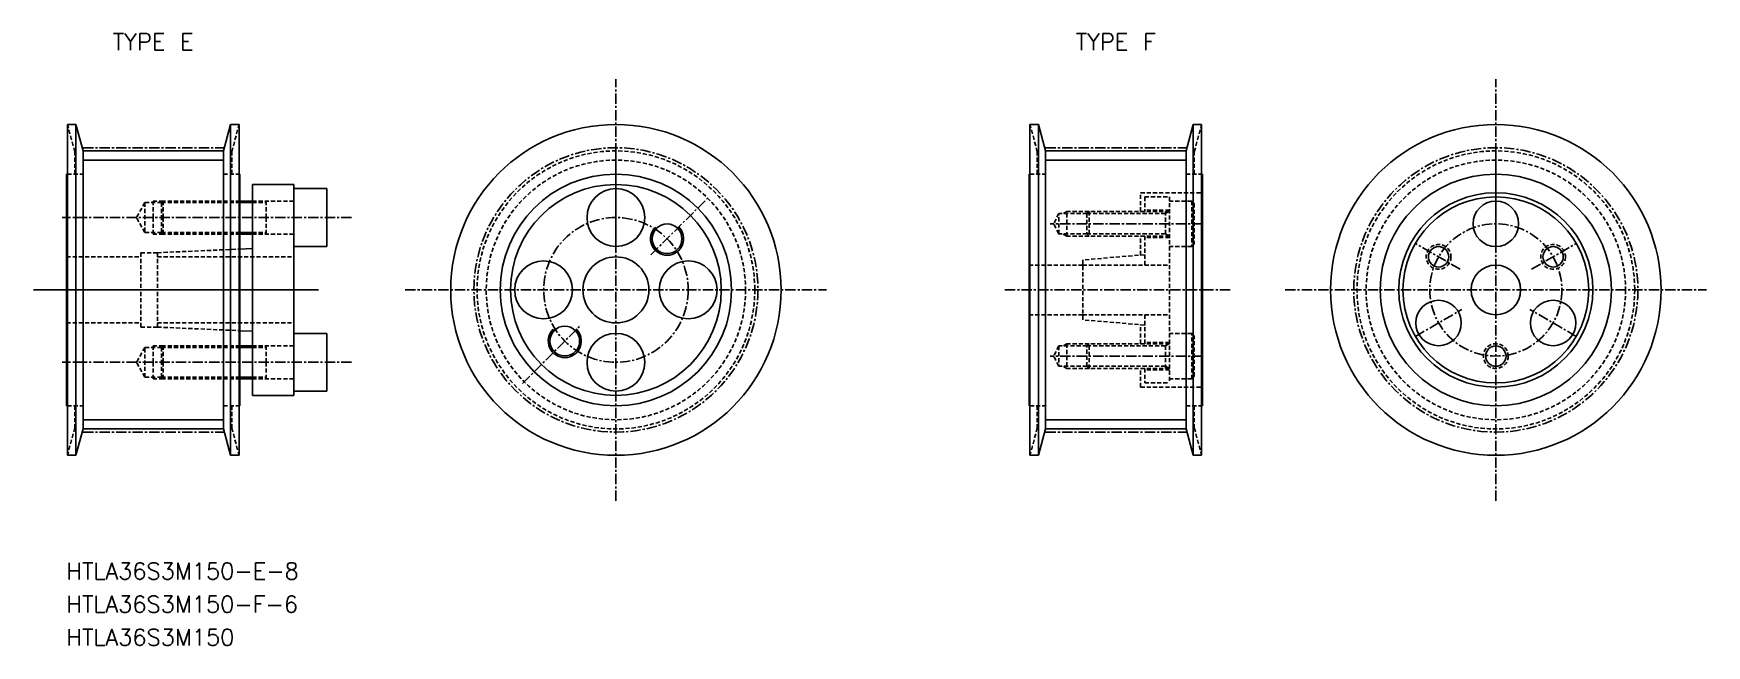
# Model space of a CAD drawing. Extents: x 6877 to 7080, y 3771 to 3845.
import ezdxf
from ezdxf.enums import TextEntityAlignment as Align

# ---------------------------------------------------------------- set-up
doc = ezdxf.new("R2010")
doc.units = 0
doc.linetypes.add('CENTER', pattern=[2, 1.25, -0.25, 0.25, -0.25])
doc.linetypes.add('DASHED', pattern=[0.75, 0.5, -0.25])
doc.layers.get('0').update_dxf_attribs({"linetype": 'CONTINUOUS'})
doc.layers.add('CENTER', color=1, linetype='CENTER')
doc.styles.add('MISUMI', font='txt.shx')

msp = doc.modelspace()

# ---------------------------------------------------------------- linework, layer by layer
at = {"color": 1, "linetype": 'CENTER'}
for p, q in [((6947.68, 3788.11), (6947.68, 3839.11)), ((7054.18, 3788.11), (7054.18, 3839.11)), ((6951.92, 3817.86), (6959, 3824.93)), ((6922.18, 3813.61), (6973.18, 3813.61)), ((7028.68, 3813.61), (7079.68, 3813.61)), ((6936.37, 3802.3), (6943.44, 3809.37))]:
    msp.add_line(p, q, dxfattribs=at)
at = {"color": 7, "linetype": 'CONTINUOUS'}
for p, q in [((6881.29, 3833.61), (6881.29, 3793.61)), ((6881.29, 3833.61), (6882.33, 3833.61)), ((6883.18, 3830.42), (6882.33, 3833.61)), ((6882.33, 3793.61), (6882.33, 3833.61)), ((6900.18, 3830.42), (6901.04, 3833.61)), ((6901.04, 3833.61), (6901.04, 3793.61)), ((6902.07, 3833.61), (6901.04, 3833.61)), ((6902.07, 3793.61), (6902.07, 3833.61)), ((6997.79, 3833.61), (6997.79, 3793.61)), ((6997.79, 3833.61), (6998.83, 3833.61)), ((6999.68, 3830.42), (6998.83, 3833.61)), ((6998.83, 3793.61), (6998.83, 3833.61)), ((7016.68, 3830.42), (7017.54, 3833.61)), ((7017.54, 3833.61), (7017.54, 3793.61)), ((7018.57, 3833.61), (7017.54, 3833.61)), ((7018.57, 3793.61), (7018.57, 3833.61)), ((6883.18, 3796.8), (6883.18, 3830.42)), ((6883.18, 3830.42), (6900.18, 3830.42)), ((6900.18, 3796.8), (6900.18, 3830.42)), ((6947.68, 3831.11), (6947.68, 3818.11)), ((6999.68, 3796.8), (6999.68, 3830.42)), ((6999.68, 3830.42), (7016.68, 3830.42)), ((7016.68, 3796.8), (7016.68, 3830.42)), ((7054.18, 3831.11), (7054.18, 3818.11)), ((6881.18, 3799.61), (6881.18, 3827.61)), ((6881.18, 3827.61), (6881.29, 3827.61)), ((6902.07, 3827.61), (6902.18, 3827.61)), ((6902.18, 3799.61), (6902.18, 3827.61)), ((6997.68, 3799.61), (6997.68, 3827.61)), ((6997.68, 3827.61), (6997.79, 3827.61)), ((7018.57, 3827.61), (7018.68, 3827.61)), ((7018.68, 3799.61), (7018.68, 3827.61)), ((6903.68, 3826.36), (6908.68, 3826.36)), ((6903.68, 3826.36), (6903.68, 3824.36)), ((6908.68, 3826.36), (6908.68, 3825.86)), ((6908.68, 3825.86), (6912.68, 3825.86)), ((6908.68, 3825.86), (6908.68, 3818.86)), ((6912.68, 3825.86), (6912.68, 3822.36)), ((6903.68, 3824.36), (6902.18, 3824.36)), ((6903.68, 3824.36), (6903.68, 3820.36)), ((6912.68, 3818.86), (6912.68, 3822.36)), ((6903.68, 3820.36), (6902.18, 3820.36)), ((6903.68, 3820.36), (6903.68, 3818.61)), ((6903.68, 3818.61), (6902.18, 3818.55)), ((6903.68, 3818.61), (6903.68, 3813.61)), ((6908.68, 3818.86), (6912.68, 3818.86)), ((6908.68, 3818.86), (6908.68, 3813.61)), ((6911.68, 3813.61), (6877.18, 3813.61)), ((6903.68, 3808.61), (6903.68, 3813.61)), ((6908.68, 3808.36), (6908.68, 3813.61)), ((6903.68, 3808.61), (6902.18, 3808.68)), ((6903.68, 3806.86), (6903.68, 3808.61)), ((6908.68, 3808.36), (6912.68, 3808.36)), ((6908.68, 3801.36), (6908.68, 3808.36)), ((6912.68, 3808.36), (6912.68, 3804.86)), ((6903.68, 3806.86), (6902.18, 3806.86)), ((6903.68, 3802.86), (6903.68, 3806.86)), ((6912.68, 3801.36), (6912.68, 3804.86)), ((6903.68, 3802.86), (6902.18, 3802.86)), ((6903.68, 3800.86), (6903.68, 3802.86)), ((6908.68, 3801.36), (6912.68, 3801.36)), ((6908.68, 3800.86), (6908.68, 3801.36)), ((6881.18, 3799.61), (6881.29, 3799.61)), ((6902.07, 3799.61), (6902.18, 3799.61)), ((6903.68, 3800.86), (6908.68, 3800.86)), ((6997.68, 3799.61), (6997.79, 3799.61)), ((7018.57, 3799.61), (7018.68, 3799.61)), ((6883.18, 3796.8), (6882.33, 3793.61)), ((6883.18, 3796.8), (6900.18, 3796.8)), ((6900.18, 3796.8), (6901.04, 3793.61)), ((6900.4, 3796.01), (6900.4, 3796.01)), ((6900.61, 3795.21), (6900.61, 3795.21)), ((6999.68, 3796.8), (6998.83, 3793.61)), ((6999.68, 3796.8), (7016.68, 3796.8)), ((7016.68, 3796.8), (7017.54, 3793.61)), ((7016.9, 3796.01), (7016.9, 3796.01)), ((7017.11, 3795.21), (7017.11, 3795.21)), ((6881.29, 3793.61), (6882.33, 3793.61)), ((6902.07, 3793.61), (6901.04, 3793.61)), ((6997.79, 3793.61), (6998.83, 3793.61)), ((7018.57, 3793.61), (7017.54, 3793.61))]:
    msp.add_line(p, q, dxfattribs=at)
at = {"color": 3, "linetype": 'DASHED'}
for p, q in [((6882.18, 3830.29), (6881.29, 3833.61)), ((6901.18, 3830.29), (6902.07, 3833.61)), ((6998.68, 3830.29), (6997.79, 3833.61)), ((7017.68, 3830.29), (7018.57, 3833.61)), ((6882.18, 3827.61), (6882.18, 3830.29)), ((6901.18, 3827.61), (6901.18, 3830.29)), ((6998.68, 3827.61), (6998.68, 3830.29)), ((7017.68, 3827.61), (7017.68, 3830.29)), ((6881.29, 3827.61), (6883.18, 3827.61)), ((6900.18, 3827.61), (6902.07, 3827.61)), ((6997.79, 3827.61), (6999.68, 3827.61)), ((7016.68, 3827.61), (7018.57, 3827.61)), ((7011.18, 3825.36), (7018.68, 3825.36)), ((7011.18, 3823.11), (7011.18, 3825.36)), ((6890.68, 3824.16), (6889.64, 3822.36)), ((6892.68, 3824.16), (6890.68, 3824.16)), ((6890.68, 3824.16), (6890.68, 3820.56)), ((6891.68, 3824.36), (6891.68, 3822.36)), ((6892.88, 3824.36), (6891.68, 3824.36)), ((6892.88, 3824.36), (6892.68, 3824.16)), ((6892.68, 3824.16), (6902.18, 3824.16)), ((6892.68, 3824.16), (6892.68, 3822.36)), ((6902.18, 3824.36), (6892.88, 3824.36)), ((6892.88, 3824.36), (6892.88, 3822.36)), ((6908.68, 3824.36), (6903.68, 3824.36)), ((6903.68, 3824.16), (6905.35, 3824.16)), ((6905.35, 3824.36), (6905.35, 3822.36)), ((7011.68, 3824.86), (7014.68, 3824.86)), ((7011.68, 3824.86), (7011.68, 3823.11)), ((7014.68, 3823.26), (7011.68, 3823.26)), ((7014.68, 3824.86), (7014.68, 3802.36)), ((7017.38, 3824.36), (7014.68, 3824.36)), ((7017.38, 3824.36), (7017.38, 3818.86)), ((7017.38, 3824.36), (7017.68, 3824.06)), ((7017.68, 3824.06), (7017.68, 3819.16)), ((6890.68, 3820.56), (6889.64, 3822.36)), ((6891.68, 3820.36), (6891.68, 3822.36)), ((6892.68, 3820.56), (6892.68, 3822.36)), ((6892.88, 3820.36), (6892.88, 3822.36)), ((6905.35, 3820.36), (6905.35, 3822.36)), ((7001.27, 3822.84), (7000.68, 3821.61)), ((7001.27, 3820.39), (7000.68, 3821.61)), ((7000.7, 3821.61), (7000.7, 3821.61)), ((7004.68, 3822.84), (7001.27, 3822.84)), ((7001.27, 3820.39), (7001.27, 3822.84)), ((7002.27, 3823.11), (7001.8, 3822.84)), ((7004.95, 3823.11), (7002.27, 3823.11)), ((7002.27, 3820.11), (7002.27, 3823.11)), ((7004.68, 3822.84), (7004.95, 3823.11)), ((7014.18, 3822.84), (7004.68, 3822.84)), ((7004.68, 3822.84), (7004.68, 3820.39)), ((7014.68, 3823.11), (7004.95, 3823.11)), ((7004.95, 3823.11), (7004.95, 3820.11)), ((7014.18, 3823.11), (7014.18, 3820.11)), ((7014.18, 3822.84), (7014.65, 3823.11)), ((6892.68, 3820.56), (6890.68, 3820.56)), ((6892.88, 3820.36), (6891.68, 3820.36)), ((6892.68, 3820.56), (6902.18, 3820.56)), ((6892.88, 3820.36), (6892.68, 3820.56)), ((6902.18, 3820.36), (6892.88, 3820.36)), ((6903.68, 3820.56), (6905.35, 3820.56)), ((6908.68, 3820.36), (6903.68, 3820.36)), ((7001.25, 3820.41), (7001.25, 3820.41)), ((7004.68, 3820.39), (7001.25, 3820.39)), ((7002.25, 3820.11), (7001.78, 3820.39)), ((7004.95, 3820.11), (7002.25, 3820.11)), ((7014.18, 3820.39), (7004.68, 3820.39)), ((7004.95, 3820.11), (7004.68, 3820.39)), ((7014.68, 3820.11), (7004.95, 3820.11)), ((7011.18, 3817.82), (7011.18, 3820.11)), ((7011.68, 3820.11), (7011.68, 3816.61)), ((7014.68, 3819.96), (7011.68, 3819.96)), ((7014.18, 3820.39), (7014.65, 3820.11)), ((7017.38, 3818.86), (7017.68, 3819.16)), ((6881.18, 3817.61), (6890.18, 3817.61)), ((6890.18, 3818.11), (6890.18, 3813.61)), ((6890.18, 3818.11), (6892.18, 3818.11)), ((6892.18, 3818.11), (6902.18, 3818.55)), ((6892.18, 3818.11), (6892.18, 3813.61)), ((6892.18, 3817.61), (6908.68, 3817.61)), ((7011.68, 3817.86), (7004.18, 3817.24)), ((7004.18, 3817.24), (7004.18, 3809.99)), ((7017.38, 3818.86), (7014.68, 3818.86)), ((6997.68, 3816.61), (7004.18, 3816.61)), ((7004.18, 3816.61), (7014.68, 3816.61)), ((6890.18, 3809.11), (6890.18, 3813.61)), ((6892.18, 3809.11), (6892.18, 3813.61)), ((6881.18, 3809.61), (6890.18, 3809.61)), ((6890.18, 3809.11), (6892.18, 3809.11)), ((6892.18, 3809.61), (6908.68, 3809.61)), ((6892.18, 3809.11), (6902.18, 3808.68)), ((6997.68, 3810.61), (7004.18, 3810.61)), ((7004.18, 3810.61), (7014.68, 3810.61)), ((7011.68, 3809.36), (7004.18, 3809.99)), ((7011.18, 3807.11), (7011.18, 3809.41)), ((7011.68, 3810.61), (7011.68, 3807.11)), ((7002.27, 3807.11), (7001.8, 3806.84)), ((7002.27, 3807.11), (7002.27, 3804.11)), ((7004.95, 3807.11), (7002.27, 3807.11)), ((7004.95, 3807.11), (7004.68, 3806.84)), ((7014.68, 3807.11), (7004.95, 3807.11)), ((7004.95, 3804.11), (7004.95, 3807.11)), ((7014.68, 3807.26), (7011.68, 3807.26)), ((7014.18, 3804.11), (7014.18, 3807.11)), ((7014.18, 3806.84), (7014.65, 3807.11)), ((7017.38, 3808.36), (7014.68, 3808.36)), ((7017.38, 3802.86), (7017.38, 3808.36)), ((7017.38, 3808.36), (7017.68, 3808.06)), ((7017.68, 3803.16), (7017.68, 3808.06)), ((6890.68, 3806.66), (6889.64, 3804.86)), ((6890.68, 3803.06), (6890.68, 3806.66)), ((6892.68, 3806.66), (6890.68, 3806.66)), ((6891.68, 3806.86), (6891.68, 3804.86)), ((6892.88, 3806.86), (6891.68, 3806.86)), ((6892.88, 3806.86), (6892.68, 3806.66)), ((6892.68, 3806.66), (6902.18, 3806.66)), ((6892.68, 3806.66), (6892.68, 3804.86)), ((6902.18, 3806.86), (6892.88, 3806.86)), ((6892.88, 3806.86), (6892.88, 3804.86)), ((6908.68, 3806.86), (6903.68, 3806.86)), ((6903.68, 3806.66), (6905.35, 3806.66)), ((6905.35, 3806.86), (6905.35, 3804.86)), ((7001.27, 3806.84), (7000.68, 3805.61)), ((7001.27, 3804.39), (7000.68, 3805.61)), ((7000.7, 3805.61), (7000.7, 3805.61)), ((7001.27, 3806.84), (7001.27, 3804.39)), ((7004.68, 3806.84), (7001.27, 3806.84)), ((7001.27, 3806.81), (7001.27, 3806.81)), ((7014.18, 3806.84), (7004.68, 3806.84)), ((7004.68, 3804.39), (7004.68, 3806.84)), ((6890.68, 3803.06), (6889.64, 3804.86)), ((6892.68, 3803.06), (6890.68, 3803.06)), ((6891.68, 3802.86), (6891.68, 3804.86)), ((6892.68, 3803.06), (6892.68, 3804.86)), ((6892.68, 3803.06), (6902.18, 3803.06)), ((6892.88, 3802.86), (6892.68, 3803.06)), ((6892.88, 3802.86), (6892.88, 3804.86)), ((6903.68, 3803.06), (6905.35, 3803.06)), ((6905.35, 3802.86), (6905.35, 3804.86)), ((7004.68, 3804.39), (7001.27, 3804.39)), ((7002.27, 3804.11), (7001.8, 3804.39)), ((7004.95, 3804.11), (7002.27, 3804.11)), ((7014.18, 3804.39), (7004.68, 3804.39)), ((7004.68, 3804.39), (7004.95, 3804.11)), ((7014.68, 3804.11), (7004.95, 3804.11)), ((7011.18, 3801.86), (7011.18, 3804.11)), ((7011.68, 3804.11), (7011.68, 3802.36)), ((7014.68, 3803.96), (7011.68, 3803.96)), ((7014.18, 3804.39), (7014.65, 3804.11)), ((7017.38, 3802.86), (7017.68, 3803.16)), ((6892.88, 3802.86), (6891.68, 3802.86)), ((6902.18, 3802.86), (6892.88, 3802.86)), ((6908.68, 3802.86), (6903.68, 3802.86)), ((7011.18, 3801.86), (7018.68, 3801.86)), ((7011.68, 3802.36), (7014.68, 3802.36)), ((7017.38, 3802.86), (7014.68, 3802.86)), ((6881.29, 3799.61), (6883.18, 3799.61)), ((6882.18, 3799.61), (6882.18, 3796.94)), ((6900.18, 3799.61), (6902.07, 3799.61)), ((6901.18, 3799.61), (6901.18, 3796.94)), ((6997.79, 3799.61), (6999.68, 3799.61)), ((6998.68, 3799.61), (6998.68, 3796.94)), ((7016.68, 3799.61), (7018.57, 3799.61)), ((7017.68, 3799.61), (7017.68, 3796.94)), ((6882.18, 3796.94), (6881.29, 3793.61)), ((6901.18, 3796.94), (6902.07, 3793.61)), ((6998.68, 3796.94), (6997.79, 3793.61)), ((7017.68, 3796.94), (7018.57, 3793.61))]:
    msp.add_line(p, q, dxfattribs=at)
at = {"color": 3, "linetype": 'CONTINUOUS'}
for p, q in [((6883.18, 3829.31), (6900.18, 3829.31)), ((6999.68, 3829.31), (7016.68, 3829.31)), ((6883.18, 3797.91), (6900.18, 3797.91)), ((6999.68, 3797.91), (7016.68, 3797.91))]:
    msp.add_line(p, q, dxfattribs=at)
at = {"color": 3}
for p, q in [((6903.68, 3824.16), (6902.18, 3824.16)), ((6903.68, 3820.56), (6902.18, 3820.56)), ((6903.68, 3806.66), (6902.18, 3806.66)), ((6903.68, 3803.06), (6902.18, 3803.06))]:
    msp.add_line(p, q, dxfattribs=at)
at = {"color": 7, "linetype": 'CONTINUOUS'}
for centre, radius in [((6947.68, 3813.61), 20), ((7054.18, 3813.61), 20), ((6947.68, 3813.61), 14), ((7054.18, 3813.61), 14), ((6947.68, 3813.61), 12.75), ((6947.68, 3822.36), 3.5), ((7054.18, 3813.61), 11.75), ((7054.18, 3813.61), 11.25), ((7054.18, 3821.61), 2.75), ((6953.87, 3819.8), 1.8), ((6947.68, 3813.61), 4), ((7047.25, 3817.61), 1.23), ((7061.11, 3817.61), 1.23), ((6938.93, 3813.61), 3.5), ((6956.43, 3813.61), 3.5), ((7054.18, 3813.61), 3), ((7047.25, 3809.61), 2.75), ((7061.11, 3809.61), 2.75), ((6941.49, 3807.43), 1.8), ((6947.68, 3804.86), 3.5), ((7054.18, 3805.61), 1.23)]:
    msp.add_circle(centre, radius, dxfattribs=at)
at = {"color": 3, "linetype": 'DASHED'}
for centre, radius in [((6947.68, 3813.61), 16.81), ((6947.68, 3813.61), 15.7), ((7054.18, 3813.61), 16.81), ((7054.18, 3813.61), 15.7), ((7047.25, 3817.61), 1.5), ((7061.11, 3817.61), 1.5), ((7054.18, 3805.61), 1.5)]:
    msp.add_circle(centre, radius, dxfattribs=at)
at = {"color": 3}
for centre in [(6953.87, 3819.8), (6941.49, 3807.43)]:
    msp.add_arc(centre, 2, 135, 47, dxfattribs=at)
at = {"layer": 'CENTER', "color": 1, "linetype": 'CENTER'}
for p, q in [((6883.18, 3830.8), (6900.18, 3830.8)), ((6999.68, 3830.8), (7016.68, 3830.8)), ((6915.68, 3822.36), (6880.64, 3822.36)), ((7018.68, 3821.61), (7000.23, 3821.61)), ((7049.85, 3816.11), (7044.44, 3819.24)), ((7058.51, 3816.11), (7063.92, 3819.24)), ((7022.02, 3813.61), (6994.68, 3813.61)), ((7044.44, 3807.99), (7050.07, 3811.24)), ((7063.92, 3807.99), (7058.3, 3811.24)), ((7018.68, 3805.61), (7000.23, 3805.61)), ((6915.68, 3804.86), (6880.64, 3804.86)), ((6883.18, 3796.42), (6900.18, 3796.42)), ((6999.68, 3796.42), (7016.68, 3796.42))]:
    msp.add_line(p, q, dxfattribs=at)
for centre, radius in [((6947.68, 3813.61), 17.19), ((7054.18, 3813.61), 17.19), ((6947.68, 3813.61), 8.75), ((7054.18, 3813.61), 8)]:
    msp.add_circle(centre, radius, dxfattribs=at)

# ---------------------------------------------------------------- texts
at = {"color": 7, "linetype": 'CONTINUOUS', "style": 'MISUMI'}
for s, p in [('TYPE E', (6891.68, 3843.61)), ('TYPE F', (7008.18, 3843.61))]:
    msp.add_text(s, height=2, dxfattribs=at).set_placement(p, align=Align.MIDDLE_CENTER)
for s, p in [('HTLA36S3M150-E-8', (6881.18, 3778.61)), ('HTLA36S3M150-F-6', (6881.18, 3774.61)), ('HTLA36S3M150', (6881.18, 3770.61))]:
    msp.add_text(s, height=2, dxfattribs=at).set_placement(p)

doc.saveas('drawing.dxf')
